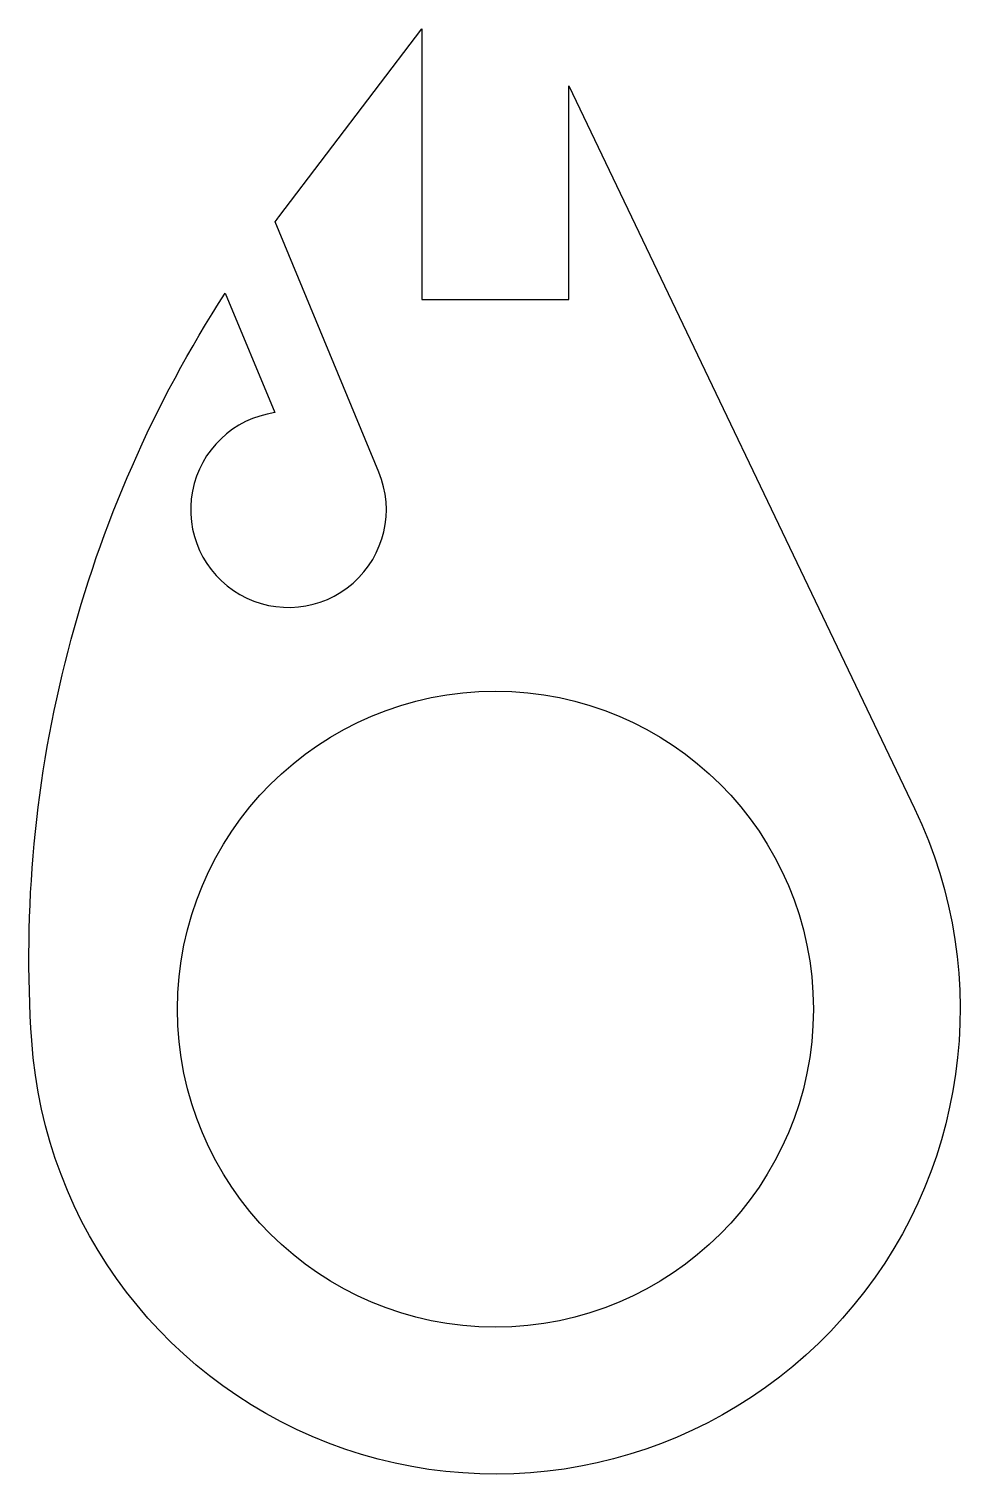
# Model space of a CAD drawing. Header units: millimetres. Extents: x -9.5 to 9.5, y -9.5 to 20.
import ezdxf

# ---------------------------------------------------------------- set-up
doc = ezdxf.new("R2010")
doc.units = ezdxf.units.MM
doc.layers.get('0').update_dxf_attribs({"linetype": 'CONTINUOUS'})

msp = doc.modelspace()

# ---------------------------------------------------------------- linework, layer by layer
msp.add_lwpolyline([(8.569, 4.102, -1.210112), (-9.478, -0.64, -0.1619), (-5.52, 14.632), (-4.508, 12.189, 2.923988), (-2.381, 10.974), (-4.5, 16.09, -0.001248), (-4.425, 16.19), (-1.5, 20.03), (-1.5, 14.5), (1.5, 14.5), (1.5, 18.867)], format="xyb", close=True)
msp.add_circle((0, 0), 6.5)

doc.saveas('drawing.dxf')
